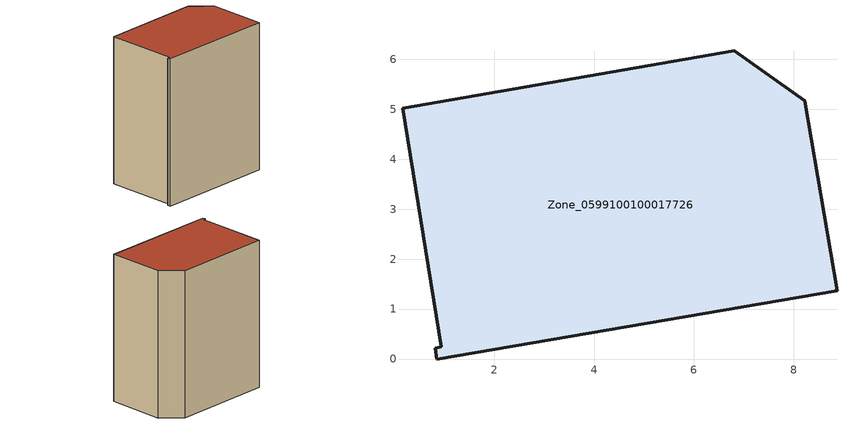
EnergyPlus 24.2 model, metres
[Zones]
Zone_0599100100017726
 floor ground (C_G): 0.16,5.02 6.81,6.17 8.22,5.18 8.87,1.37 0.85,0 0.82,0.22 0.94,0.24 z0
 wall outside (C_F): 8.87,1.37 8.22,5.18 6.81,6.17 0.16,5.02 0.94,0.24 0.82,0.22 0.85,0 8.87,1.37 z0:10.09
 roof outside (C_R): 6.81,6.17 0.16,5.02 0.94,0.24 0.82,0.22 0.85,0 8.87,1.37 8.22,5.18 z10.09
[BUILDING]
Pand.0599100100017726: North Axis=0; Terrain=City; Loads Convergence Tolerance Value=0.04; Temperature Convergence Tolerance Value=0.4; Solar Distribution=FullExterior; Maximum Number of Warmup Days=25; Minimum Number of Warmup Days=1
[Site:Location]
Rotterdam.The.Hague.AP_ZH_NLD Design_Conditions: Latitude=51.96; Longitude=4.45; Time Zone=1; Elevation=-4.5
[SITE:GROUNDTEMPERATURE:BUILDINGSURFACE]
18, 18, 18, 18, 18, 18, 18, 18, 18, 18, 18, 18
[MATERIAL] Thermal Absorptance=0.9; Solar Absorptance=0.7; Visible Absorptance=0.7
Name | Roughness | Thickness | Conductivity | Density | Specific Heat
G.TC.2015-2018 | MediumSmooth | 0.15 | 0.0428571 | 540 | 1210
F.TC.2015-2018 | Rough | 0.3 | 0.0666667 | 1920 | 840
R.TC.2015-2018 | MediumRough | 0.2 | 0.0333333 | 1500 | 1000
[CONSTRUCTION]
C_G: G.TC.2015-2018
C_F: F.TC.2015-2018
C_R: R.TC.2015-2018
[ZONE]
Zone_0599100100017726: Type=1; Multiplier=1; Ceiling Height=Autocalculate; Volume=Autocalculate; Floor Area=autocalculate; Part of Total Floor Area=Yes
[ZONEINFILTRATION:DESIGNFLOWRATE]
Infil_Zone_0599100100017726: Zone or ZoneList or Space or SpaceList=Zone_0599100100017726; Schedule=AlwaysOn; Design Flow Rate Calculation Method=Flow/Area; Flow Rate per Floor Area=0.0015; Constant Term Coefficient=1; Temperature Term Coefficient=0; Velocity Term Coefficient=0; Velocity Squared Term Coefficient=0
[HVACTEMPLATE:ZONE:IDEALLOADSAIRSYSTEM]
Zone_0599100100017726: Maximum Heating Supply Air Temperature=50; Minimum Cooling Supply Air Temperature=13; Maximum Heating Supply Air Humidity Ratio=0.0156; Minimum Cooling Supply Air Humidity Ratio=0.0077; Heating Limit=NoLimit; Cooling Limit=NoLimit; Dehumidification Control Type=ConstantSensibleHeatRatio; Cooling Sensible Heat Ratio=0.7; Dehumidification Setpoint=60; Humidification Control Type=None; Humidification Setpoint=30; Outdoor Air Method=None; Outdoor Air Flow Rate per Person=0.00944; Outdoor Air Flow Rate per Zone Floor Area=0; Outdoor Air Flow Rate per Zone=0; Demand Controlled Ventilation Type=None; Outdoor Air Economizer Type=NoEconomizer; Heat Recovery Type=None; Sensible Heat Recovery Effectiveness=0.7; Latent Heat Recovery Effectiveness=0.65
[ZONECONTROL:THERMOSTAT]
ThermostatControl_Zone_0599100100017726: Zone or ZoneList=Zone_0599100100017726; Control Type Schedule=DualSetpointControlType; Control 1=Thermostat_Zone_0599100100017726; Temperature Difference Between Cutout And Setpoint=0
[THERMOSTATSETPOINT:DUALSETPOINT]
Thermostat_Zone_0599100100017726: Heating Setpoint Temperature Schedule=HeatingSetpoint_Zone_0599100100017726; Cooling Setpoint Temperature Schedule=CoolingSetpoint_Zone_0599100100017726
[SCHEDULE:COMPACT]
HeatingSetpoint_Zone_0599100100017726: Through: 12/31, For: AllDays, Until: 24:00, 21
CoolingSetpoint_Zone_0599100100017726: Through: 12/31, For: AllDays, Until: 24:00, 24
DualSetpointControlType: Through: 12/31, For: AllDays, Until: 24:00, 4
AlwaysOn: Through: 12/31, For: AllDays, Until: 24:00, 1
